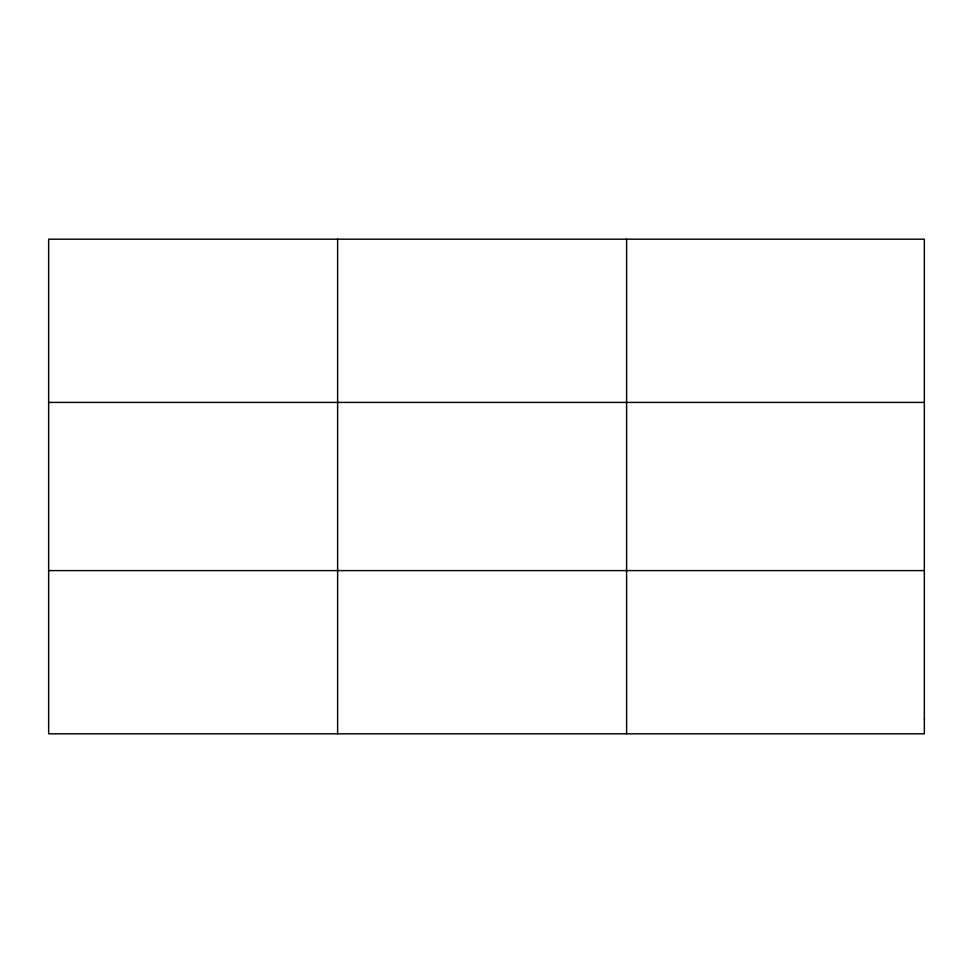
<?xml version="1.0" encoding="UTF-8"?>
<svg xmlns="http://www.w3.org/2000/svg" width="973" height="973" viewBox="0 0 973 973"><rect width="100%" height="100%" fill="white"/><g stroke="black" fill="none" stroke-linecap="round" stroke-linejoin="round"><path stroke-width="1.46" d="M337.631 733.812L337.631 239.188M626.612 733.812L626.612 239.188M48.65 402.408L924.35 402.408M48.65 570.592L924.35 570.592M924.35 718.974L924.35 733.812L48.65 733.812L48.65 239.188L924.35 239.188L924.35 718.974"/></g></svg>
